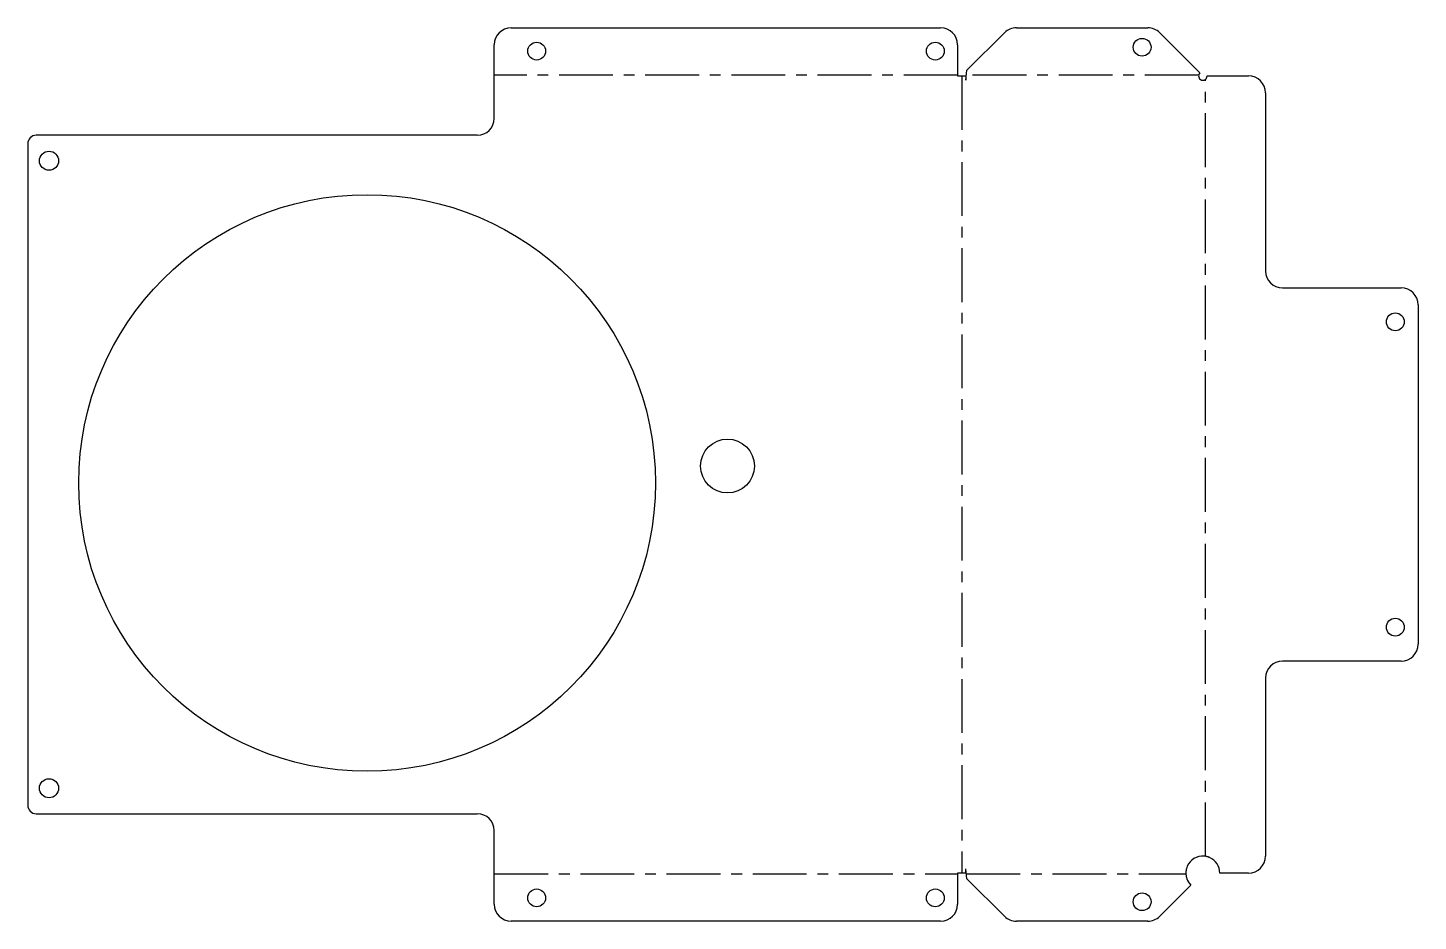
# Model space of a CAD drawing. Header units: millimetres. Extents: x 0 to 328, y -203 to 7.
import ezdxf

# ---------------------------------------------------------------- set-up
doc = ezdxf.new("R2010")
doc.units = ezdxf.units.MM
doc.linetypes.add('CENTERX2', pattern=[20.32, 12.7, -2.54, 2.54, -2.54])

msp = doc.modelspace()

# ---------------------------------------------------------------- linework, layer by layer
at = {"color": 7, "linetype": 'Continuous', "lineweight": 25}
for p, q in [((114, 7.36), (215.26, 7.36)), ((233.13, 7.36), (264.08, 7.36)), ((110, -14), (110, 3.36)), ((219.26, 3.36), (219.26, -4)), ((221.47, -2.64), (230.3, 6.18)), ((266.91, 6.18), (276.38, -3.29)), ((221.22, -5), (221.47, -2.64)), ((219.26, -4), (221.22, -4)), ((221.22, -4), (221.22, -5)), ((276.73, -4.93), (276.66, -5)), ((276.74, -5), (276.69, -5.03)), ((276.74, -5), (276.81, -4.96)), ((278.04, -4.32), (278.09, -4)), ((278.09, -4), (287.87, -4)), ((291.87, -8), (291.87, -50)), ((106, -18), (2, -18)), ((0, -20), (0, -176)), ((295.87, -54), (323.87, -54)), ((327.87, -58), (327.87, -138)), ((323.87, -142), (295.87, -142)), ((291.87, -146), (291.87, -188)), ((2, -178), (106, -178)), ((110, -199.36), (110, -182)), ((221.22, -192), (219.26, -192)), ((219.26, -192), (219.26, -199.36)), ((221.47, -193.36), (221.22, -191)), ((221.22, -192), (221.22, -191)), ((230.3, -202.18), (221.47, -193.36)), ((287.87, -192), (281.09, -192)), ((274.26, -194.83), (266.91, -202.18)), ((215.26, -203.36), (114, -203.36)), ((264.08, -203.36), (233.13, -203.36))]:
    msp.add_line(p, q, dxfattribs=at)
at = {"color": 7, "linetype": 'CENTERX2'}
for p, q in [((219.26, -3.82), (110, -3.82)), ((220.24, -4), (220.24, -192)), ((276.11, -3.82), (221.35, -3.82)), ((277.72, -188.05), (277.72, -4.78)), ((110, -192.18), (219.26, -192.18)), ((221.35, -192.18), (273.1, -192.18))]:
    msp.add_line(p, q, dxfattribs=at)
at = {"color": 7, "linetype": 'Continuous', "lineweight": 25}
for centre, radius in [((120, 1.86), 2.1), ((214, 1.86), 2.1), ((262.77, 2.77), 2.1), ((5, -24), 2.25), ((80, -100), 68), ((322.47, -62), 2.1), ((165, -96), 6.35), ((322.47, -134), 2.1), ((5, -172), 2.25), ((120, -197.86), 2.1), ((214, -197.86), 2.1), ((262.77, -198.77), 2.1)]:
    msp.add_circle(centre, radius, dxfattribs=at)
for centre, radius, start, end in [((114, 3.36), 4, 90, 180), ((215.26, 3.36), 4, 0, 90), ((233.13, 3.36), 4, 90, 135), ((264.08, 3.36), 4, 45, 90), ((276.68, -5.02), 0.0204, 125.2643, 305.2643), ((287.87, -8), 4, 360, 90), ((106, -14), 4, 270, 0), ((2, -20), 2, 90, 180), ((295.87, -50), 4, 180, 270), ((323.87, -58), 4, 0, 90), ((323.87, -138), 4, 270, 0), ((295.87, -146), 4, 90, 180), ((2, -176), 2, 180, 270), ((106, -182), 4, 0, 90), ((277.09, -192), 4, 95.1089, 165.5225), ((277.09, -192), 4, 360, 66.3077), ((287.87, -188), 4, 270, 0), ((277.09, -192), 4, 199.8189, 225), ((114, -199.36), 4, 180, 270), ((215.26, -199.36), 4, 270, 0), ((233.13, -199.36), 4, 225, 270), ((264.08, -199.36), 4, 270, 315)]:
    msp.add_arc(centre, radius, start, end, dxfattribs=at)
for points, knots in [([(276.38, -3.29), (276.15, -3.54), (276.04, -3.87), (276.18, -4.54), (276.41, -4.8), (276.73, -4.93)], [0, 0, 0, 0, 0.5, 0.5, 1, 1, 1, 1]), ([(276.81, -4.96), (276.95, -4.99), (277.08, -5), (277.31, -4.98), (277.44, -4.95), (277.67, -4.83), (277.77, -4.74), (277.92, -4.57), (277.98, -4.46), (278.04, -4.32)], [0, 0, 0, 0, 0.25, 0.25, 0.5, 0.5, 0.75, 0.75, 1, 1, 1, 1]), ([(278.7, -188.34), (278.64, -188.31), (278.51, -188.26), (278.32, -188.19), (278.13, -188.14), (277.94, -188.09), (277.74, -188.05), (277.55, -188.03), (277.35, -188.01), (277.15, -188), (276.94, -188), (276.8, -188.01), (276.74, -188.02)], [0, 0, 0, 0, 0.100168, 0.199641, 0.298664, 0.397485, 0.496353, 0.595517, 0.695223, 0.795716, 0.897231, 1, 1, 1, 1]), ([(273.22, -191), (273.2, -191.07), (273.17, -191.2), (273.14, -191.4), (273.11, -191.59), (273.1, -191.79), (273.09, -191.99), (273.09, -192.18), (273.11, -192.38), (273.13, -192.58), (273.17, -192.77), (273.21, -192.97), (273.26, -193.16), (273.31, -193.29), (273.33, -193.36)], [0, 0, 0, 0, 0.084946, 0.168932, 0.25215, 0.334799, 0.417082, 0.499203, 0.58137, 0.663788, 0.746661, 0.830191, 0.914574, 1, 1, 1, 1])]:
    msp.add_open_spline(points, degree=3, knots=knots, dxfattribs=at)

doc.saveas('drawing.dxf')
